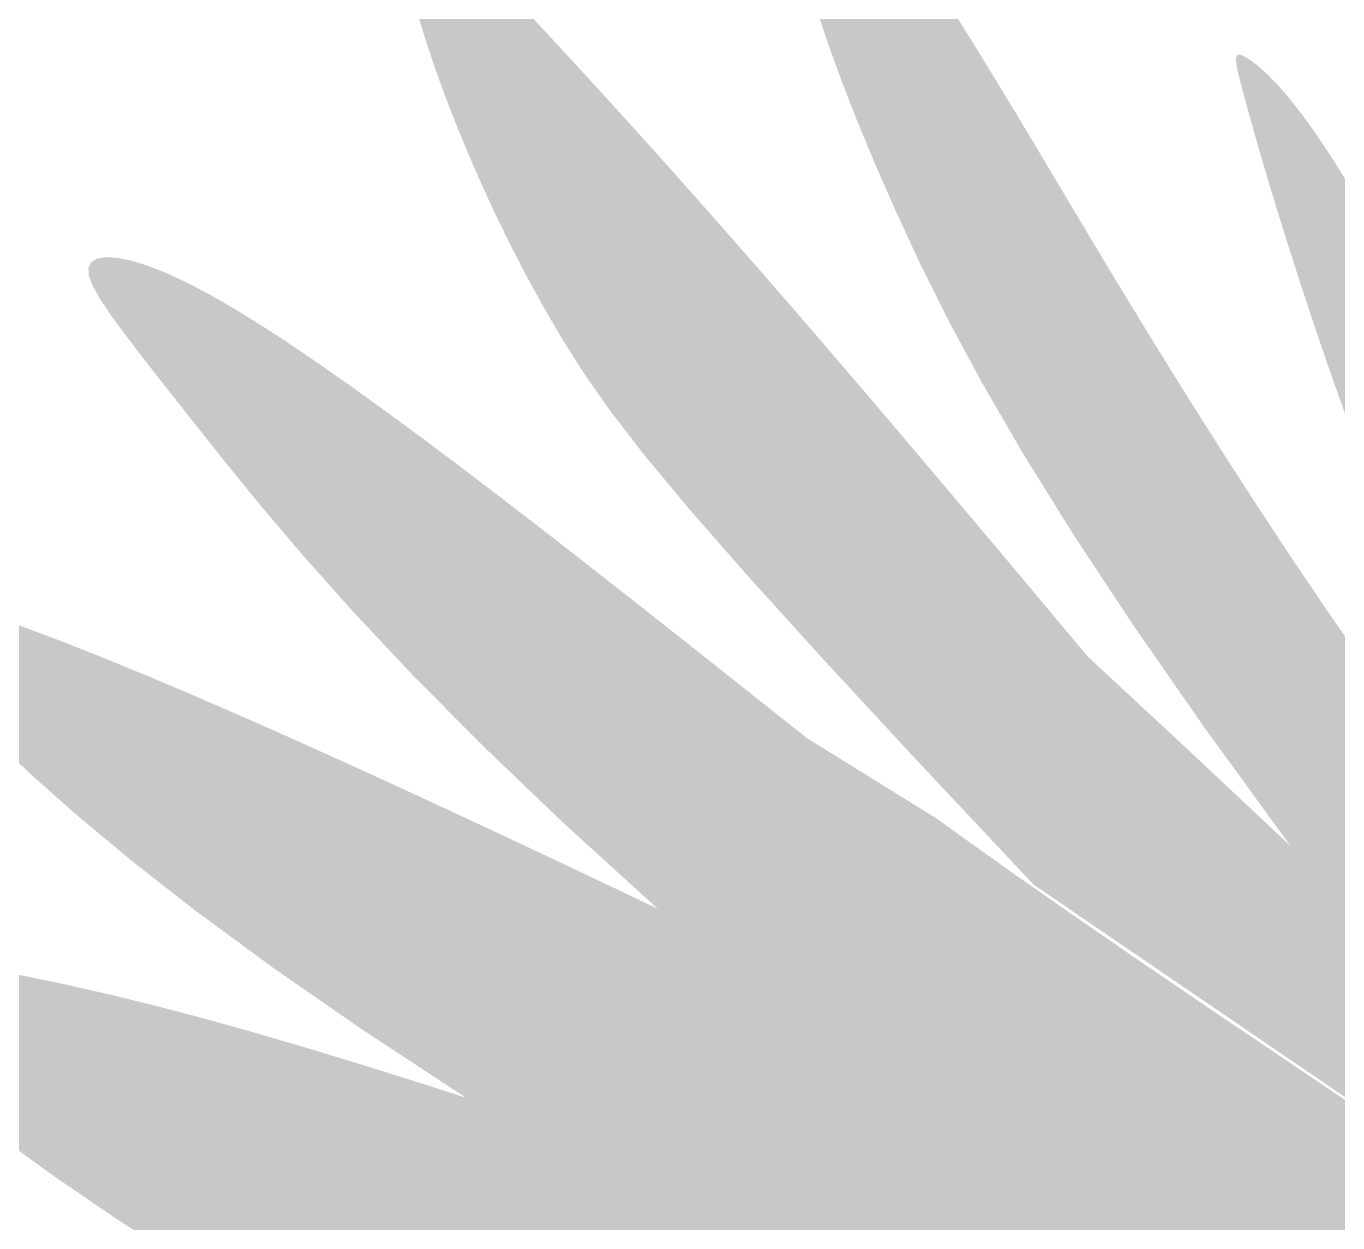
# Model space of a CAD drawing. Header units: millimetres. Extents: x -754 to 578, y -31 to 612.
# Drawn here: x -332.24 to -323.93, y 357.16 to 364.74 of the extents above; entities that cross this region are included whole.
import ezdxf

# ---------------------------------------------------------------- set-up
doc = ezdxf.new("R2010")
doc.units = ezdxf.units.MM
doc.layers.add('Images', color=7, linetype='Continuous')
doc.layers.add('magpiefill', color=3, linetype='Continuous')
picture_1 = doc.add_image_def('image13.jpg', size_in_pixel=(525, 700))

msp = doc.modelspace()

# ---------------------------------------------------------------- hatches: boundary and pattern name
at = {"layer": 'magpiefill'}
h = msp.add_hatch(color=255, dxfattribs=at)
h.dxf.hatch_style = 1
h.paths.add_polyline_path([(-325.5000803217421, 363.4107541445731), (-325.6396733999798, 363.6446595240143), (-325.7772062365982, 363.8754761419751), (-325.9128848578627, 364.1024832852556), (-326.0469152900382, 364.3249602406577), (-326.1795035593902, 364.5421862949816), (-326.310855692184, 364.7534407350283), (-326.4411777146846, 364.9580028475991), (-326.5703322839362, 365.1547023327915), (-326.6968085800976, 365.3405705438907), (-326.8187524141062, 365.5121892474792), (-326.9343095968998, 365.6661402101391), (-327.0416259394157, 365.7990051984527), (-327.1388472525912, 365.9073659790019), (-327.2241193473644, 365.987804318369), (-327.2955880346723, 366.0369019831365), (-327.3518489379846, 366.0522497363605), (-327.3932969308979, 366.0354743269932), (-327.4207766995404, 365.9892115004614), (-327.4351329300408, 365.9160970021915), (-327.4372103085274, 365.8187665776099), (-327.4278535211288, 365.6998559721429), (-327.4079072539736, 365.5620009312174), (-327.3782161931898, 365.4078372002596), (-327.3393056923455, 365.2393536001806), (-327.2904237747651, 365.0559512538292), (-327.2304991312128, 364.8563843595384), (-327.1584604524521, 364.6394071156421), (-327.0732364292473, 364.4037737204729), (-326.9737557523621, 364.148238372365), (-326.8589471125606, 363.8715552696509), (-326.7277392006065, 363.5724786106641), (-326.5776255232475, 363.2484356649198), (-326.4003588511668, 362.8915459866606), (-326.1862567710314, 362.4926022013104), (-325.9256368695079, 362.0423969342937), (-325.6088167332634, 361.5317228110344), (-325.2261139489646, 360.9513724569572), (-324.8352520646858, 360.389104276885), (-324.3867803329107, 359.9765496489107), (-323.9949170355172, 359.6151331575933), (-323.6550364152391, 359.3009970072969), (-323.3625127148094, 359.0302834023874), (-323.1127201769618, 358.7991345472292), (-322.9010330444301, 358.6036926461879), (-322.7228255599476, 358.4400999036283), (-322.5734719662476, 358.3044985239152), (-322.4486951212295, 358.1933424921071), (-322.3456123434548, 358.1043329160361), (-322.2616895666503, 358.035482684227), (-322.1943927245435, 357.9848046852052), (-322.1411877508613, 357.9503118074954), (-322.0995405793311, 357.9300169396233), (-322.0669171436798, 357.9219329701137), (-322.0407833776346, 357.9240727874918), (-322.01953566176, 357.9356733747597), (-322.0052921639679, 357.9608680928291), (-322.0011014990081, 358.0050143970876), (-322.0100122816299, 358.0734697429239), (-322.0350731265829, 358.171591585726), (-322.0793326486165, 358.3047373808824), (-322.1458394624802, 358.4782645837815), (-322.2376421829234, 358.6975306498112), (-322.4332051703811, 358.9469472054303), (-322.8845702781474, 359.5296974425704), (-323.2447598365108, 360.0026395800472), (-323.5313332148629, 360.387554028091), (-323.7618497825945, 360.7062211969329), (-323.9538689090965, 360.980421496803), (-324.1249499637603, 361.2319353379324), (-324.2897446379179, 361.4788976187093), (-324.4512739106653, 361.7248611901543), (-324.6096510830398, 361.9697333914462), (-324.7649894560786, 362.2134215617629), (-324.9174023308187, 362.4558330402831), (-325.0670030082975, 362.6968751661855), (-325.2139047895522, 362.9364552786483), (-325.3582209756197, 363.1744807168502)])
h = msp.add_hatch(color=253, dxfattribs=at)
h.dxf.hatch_style = 1
h.paths.add_polyline_path([(-328.5394225755993, 364.2632280526573), (-328.7039357402973, 364.443167493816), (-328.8594457659586, 364.6119255991699), (-329.0061689641239, 364.7699862803699), (-329.1441516816324, 364.9175056956785), (-329.2727604065167, 365.0533289898029), (-329.3911916621082, 365.1759735540613), (-329.4986419717382, 365.2839567797718), (-329.5943078587377, 365.3757960582527), (-329.6773858464381, 365.4500087808224), (-329.7470724581709, 365.5051123387988), (-329.802564217267, 365.5396241235002), (-329.8434731218787, 365.5526758480056), (-329.8710730694419, 365.5458565124349), (-329.8870534322137, 365.5213694386695), (-329.8931035824509, 365.4814179485898), (-329.8909128924104, 365.428205364077), (-329.8821707343492, 365.3639350070117), (-329.8685664805242, 365.2908101992747), (-329.8517895031922, 365.211034262747), (-329.8330930968123, 365.1262339486594), (-329.8119862446512, 365.0357297256402), (-329.7875418521775, 364.9382654916685), (-329.7588328248602, 364.8325851447222), (-329.724932068168, 364.7174325827803), (-329.6849124875696, 364.5915517038214), (-329.6378469885338, 364.4536864058238), (-329.5828084765294, 364.3025805867659), (-329.5190398230413, 364.1375221118384), (-329.446463763619, 363.9599747150791), (-329.365172999828, 363.7719460977382), (-329.275260233234, 363.5754439610649), (-329.1768181654028, 363.3724760063095), (-329.0699394978999, 363.1650499347217), (-328.954716932291, 362.9551734475517), (-328.8312431701418, 362.7448542460488), (-328.6962817203786, 362.5322192804081), (-328.5332793213704, 362.2998724966046), (-328.3223535188472, 362.0265370895584), (-328.0436218585386, 361.6909362541897), (-327.6772018861747, 361.2717931854184), (-327.2032111474851, 360.7478310781648), (-326.6017671881999, 360.0977731273487), (-325.8529875540486, 359.3003425278904), (-322.9303586601597, 357.3055394393099), (-322.9131303198046, 357.3141492304208), (-322.7607993202555, 357.3141492304208), (-322.6916439668718, 357.2968689900675), (-323.5645371084021, 357.9426094535098), (-324.250670077545, 358.4638018636215), (-324.7781077528498, 358.8798625212312), (-325.1749150128657, 359.2102077271676), (-325.4691567361421, 359.474253782259), (-325.6888978012284, 359.6914169873345), (-325.8622030866739, 359.8811136432227), (-326.017137471028, 360.0627600507518), (-326.1767465784728, 360.2522142677301), (-326.3439990157226, 360.4511013798802), (-326.5168441351242, 360.6574882299049), (-326.6932312890251, 360.8694416605059), (-326.8711098297719, 361.0850285143861), (-327.0484291097117, 361.3023156342468), (-327.2231384811919, 361.5193698627908), (-327.3931872965591, 361.7342580427203), (-327.5567734704301, 361.9452449884185), (-327.7130891664994, 362.1513874009936), (-327.8615751107308, 362.3519399532353), (-328.0016720290888, 362.5461573179325), (-328.1328206475367, 362.733294167875), (-328.2544616920389, 362.912605175852), (-328.3660358885592, 363.0833450146528), (-328.466983963062, 363.2447683570671), (-328.5564281699867, 363.3955398359174), (-328.632216877678, 363.5319639241596), (-328.6918799829554, 363.6497550547833), (-328.7329473826391, 363.7446276607776), (-328.7529489735493, 363.812296175132), (-328.7494146525058, 363.8484750308357), (-328.7198743163288, 363.848878660878), (-328.6618578618385, 363.8092214982487), (-328.5739865375134, 363.7271278495708), (-328.4592469984681, 363.6078615160075), (-328.3217172514754, 363.458596172356), (-328.1654753033087, 363.2865054934123), (-327.9945991607408, 363.0987631539749), (-327.813166830545, 362.9025428288396), (-327.6252563194944, 362.7050181928042), (-327.4349456343619, 362.5133629206655), (-327.2389335713833, 362.3267385630056), (-327.0044020846445, 362.1122581735467), (-326.6911539176942, 361.8290226817962), (-326.2589918140811, 361.4361330172611), (-325.6677185173536, 360.8926901094492), (-325.5106272423392, 360.7466639358099), (-325.8027609500971, 361.0960830967429), (-326.0853421540792, 361.4329790138975), (-326.3582639250704, 361.7571286069964), (-326.6214193338554, 362.0683087957636), (-326.8747014512196, 362.3662964999231), (-327.1180033479479, 362.6508686391984), (-327.3512180948256, 362.9218021333134), (-327.5742387626377, 363.1788739019919), (-327.7870122956283, 363.4219786969452), (-327.9897011318794, 363.6514825978375), (-328.1825215829311, 363.8678695163192), (-328.3656899603241, 364.071623364042)])
h = msp.add_hatch(color=255, dxfattribs=at)
h.dxf.hatch_style = 1
h.paths.add_polyline_path([(-323.4812869759018, 363.0758292725861), (-323.612924799059, 363.3156351689464), (-323.739109777094, 363.5379261043631), (-323.8583039302202, 363.7393481474025), (-323.9689692786511, 363.9165473666303), (-324.0698552406981, 364.0671170055583), (-324.1608608270669, 364.1924390074783), (-324.2421724465611, 364.2948424906281), (-324.3139765079847, 364.3766565732454), (-324.3764594201409, 364.4402103735676), (-324.4298075918339, 364.4878330098321), (-324.4742074318672, 364.521853600277), (-324.5098453490446, 364.544601263139), (-324.5369388264774, 364.557807309935), (-324.5558296445071, 364.5608118252955), (-324.5668906577824, 364.5523570871298), (-324.5704947209525, 364.531185373348), (-324.5670146886664, 364.496038961859), (-324.556823415573, 364.4456601305723), (-324.5402937563214, 364.3787911573976), (-324.5177985655604, 364.2941743202443), (-324.4895514604132, 364.1906567069516), (-324.4551291078994, 364.0675046450799), (-324.4139489375129, 363.9240892721186), (-324.365428378747, 363.759781725558), (-324.3089848610958, 363.5739531428882), (-324.2440358140528, 363.3659746615989), (-324.1699986671118, 363.13521741918), (-324.0862908497666, 362.8810525531214), (-323.9914115536358, 362.6011430399592), (-323.8801870188394, 362.2863192124124), (-323.7465252476214, 361.9257032422457), (-323.5843342422269, 361.5084173012247), (-323.3875220049005, 361.0235835611136), (-323.1499965378867, 360.4603241936779), (-322.902943712716, 359.8933172114363), (-322.6458534568073, 359.5670228335777), (-322.4237257356305, 359.2831003652254), (-322.2327643321227, 359.0381319053617), (-322.0691730292205, 358.828699552968), (-321.9291556098611, 358.6513854070265), (-321.8089158569815, 358.5027715665187), (-321.7046575535184, 358.379440130427), (-321.6125844824089, 358.2779731977326), (-321.5297078956944, 358.1963993975314), (-321.4562689218361, 358.138533479371), (-321.393316158399, 358.1096367229136), (-321.3418982029489, 358.1149704078211), (-321.303063653051, 358.1597958137548), (-321.2778611062711, 358.2493742203765), (-321.2673391601745, 358.3889669073481), (-321.2725464123264, 358.5838351543313), (-321.3339848411471, 358.7018177625874), (-321.5035174110816, 359.0371958857391), (-321.664928254532, 359.3643652130903), (-321.8193886575126, 359.6831445579528), (-321.968041696041, 359.9935459702832), (-322.1119176061472, 360.296354446613), (-322.2520184138646, 360.5925482201169), (-322.3893461452263, 360.8831055239706), (-322.5249028262658, 361.1690045913491), (-322.6596904830162, 361.4512236554279), (-322.794711141511, 361.730740949382), (-322.9309668277833, 362.0085347063866), (-323.0690362335632, 362.2848611321824), (-323.2078047133672, 362.5570883227701), (-323.345734287409, 362.8218623467163)])
h = msp.add_hatch(color=255, dxfattribs=at)
h.dxf.hatch_style = 1
h.paths.add_polyline_path([(-325.6677185173536, 360.8926901094489), (-326.2589918140812, 361.4361330172611), (-326.6911539176944, 361.8290226817962), (-327.0044020846445, 362.1122581735467), (-327.2389335713833, 362.3267385630056), (-327.4349456343619, 362.5133629206655), (-327.6252563194944, 362.7050181928042), (-327.813166830545, 362.9025428288396), (-327.9945991607408, 363.0987631539749), (-328.1654753033087, 363.2865054934123), (-328.3217172514754, 363.458596172356), (-328.4592469984681, 363.6078615160075), (-328.5739865375134, 363.7271278495708), (-328.6618578618385, 363.8092214982487), (-328.7198743163288, 363.848878660878), (-328.7494146525058, 363.8484750308357), (-328.7529489735493, 363.812296175132), (-328.7329473826391, 363.7446276607776), (-328.6918799829554, 363.6497550547833), (-328.632216877678, 363.5319639241596), (-328.5564281699867, 363.3955398359174), (-328.4669839630618, 363.2447683570671), (-328.3660358885592, 363.0833450146528), (-328.2544616920389, 362.912605175852), (-328.1328206475367, 362.733294167875), (-328.0016720290888, 362.5461573179325), (-327.8615751107308, 362.3519399532353), (-327.7130891664994, 362.1513874009936), (-327.5567734704301, 361.9452449884185), (-327.3931872965591, 361.7342580427203), (-327.2231384811919, 361.5193698627908), (-327.0484291097117, 361.3023156342468), (-326.8711098297719, 361.0850285143861), (-326.6932312890251, 360.8694416605059), (-326.5168441351242, 360.6574882299049), (-326.3439990157226, 360.4511013798802), (-326.1767465784728, 360.2522142677301), (-326.017137471028, 360.0627600507518), (-325.8622030866739, 359.8811136432227), (-325.6888978012284, 359.6914169873345), (-325.4691567361421, 359.474253782259), (-325.1749150128657, 359.2102077271676), (-324.7781077528498, 358.8798625212312), (-324.250670077545, 358.4638018636215), (-323.5645371084021, 357.9426094535098), (-322.6916439668718, 357.2968689900675), (-322.5576920687762, 357.2633976696041), (-322.3038063216084, 357.2126461087872), (-321.94836807058, 357.2633976696041), (-321.8731237735506, 357.2784389452935), (-321.9656098804089, 357.3734408560861), (-322.0754601886522, 357.4850645490685), (-322.2017653872673, 357.6123994977584), (-322.3436161652408, 357.7545351756723), (-322.5001032115596, 357.9105610563277), (-322.5939838462693, 358.003775178622), (-323.8470493187496, 359.1905482820222), (-324.8771367710601, 360.157794887867)])
h = msp.add_hatch(color=253, dxfattribs=at)
h.dxf.hatch_style = 1
h.paths.add_polyline_path([(-329.4724296673207, 361.9391745602874), (-329.708349916878, 362.1162744327417), (-329.9342299922421, 362.2829738423897), (-330.1502250345632, 362.4390735678084), (-330.3558691776566, 362.5838624512363), (-330.5506965553372, 362.7166293349123), (-330.73424130142, 362.8366630610754), (-330.9060375497197, 362.9432524719645), (-331.0656194340513, 363.0356864098181), (-331.2125210882298, 363.1132537168753), (-331.3462102913207, 363.1754294907838), (-331.4658894033911, 363.2224338508267), (-331.5706944297586, 363.2546731716959), (-331.6597613757415, 363.2725538280833), (-331.7322262466571, 363.276482194681), (-331.7872250478231, 363.2668646461809), (-331.8238937845576, 363.2441075572748), (-331.841368462178, 363.2086173026548), (-331.8387864991761, 363.1602739422802), (-331.8152909667379, 363.0968522771784), (-331.7700263492234, 363.015600793644), (-331.7021371309925, 362.913767977972), (-331.6107677964055, 362.7886023164569), (-331.4950628298218, 362.6373522953939), (-331.3541667156019, 362.4572664010774), (-331.1872239381053, 362.2455931198019), (-330.9922497497238, 361.9997014280011), (-330.7627424749742, 361.7174422626617), (-330.4910712064052, 361.396787050909), (-330.1696050365653, 361.0357072198684), (-329.7907130580029, 360.6321741966648), (-329.3467643632667, 360.1841594084243), (-328.8301280449053, 359.6896342822715), (-328.2331731954671, 359.1465702453322), (-328.1435080379924, 359.1037224025987), (-327.8195010424767, 358.9476172706202), (-327.495843586619, 358.7902544341283), (-327.37767917422, 358.7322358104309), (-327.6333039028877, 359.0706085704986), (-327.8694801779117, 359.3766044735493), (-328.0861101166033, 359.6518408940283), (-328.2830958362742, 359.8979352063814), (-328.4603394542355, 360.116504785054), (-328.6177430877988, 360.3091670044916), (-328.7552088542752, 360.4775392391399), (-328.8726388709767, 360.6232388634441), (-328.9700564304521, 360.7478854206358), (-329.0479695262021, 360.8531071290899), (-329.1070073269653, 360.9405343759666), (-329.1477990014802, 361.011797548427), (-329.1709737184852, 361.0685270336315), (-329.1771606467187, 361.1123532187406), (-329.1669889549194, 361.1449064909152), (-329.1410878118255, 361.1678172373157), (-329.0962156659837, 361.1798172639901), (-329.0136480851722, 361.1680440525342), (-328.8707899169772, 361.1167365034315), (-328.6450460089852, 361.0101335171655), (-328.3138212087823, 360.832473994219), (-327.8545203639549, 360.5679968350757), (-327.2833963106875, 360.224318049725), (-327.6765357074879, 360.5367304948812), (-328.0374346926205, 360.8227311917127), (-328.3693534439155, 361.0846806004853), (-328.6755521392031, 361.3249391814639), (-328.9592909563132, 361.5458673949138), (-329.2238300730758, 361.7498257010999)])
h = msp.add_hatch(color=253, dxfattribs=at)
h.dxf.hatch_style = 1
h.paths.add_polyline_path([(-329.8210896045537, 359.8937745117328), (-330.1616921782337, 360.049840952022), (-330.4980070160543, 360.2018081512439), (-330.8272843725258, 360.3480923037238), (-331.1467745021585, 360.4871096037875), (-331.4537276594629, 360.6172762457596), (-331.7453630308154, 360.7370394802423), (-332.0187755300567, 360.8449707829462), (-332.2710290028933, 360.9396726858579), (-332.4991872950321, 361.0197477209648), (-332.7003142521796, 361.0837984202535), (-332.8714737200426, 361.1304273157112), (-333.0097295443275, 361.1582369393253), (-333.1121455707411, 361.1658298230822), (-333.1764769623438, 361.1519793011688), (-333.2032441516099, 361.1161419165688), (-333.1936588883675, 361.0579450144657), (-333.1489329224446, 360.9770159400428), (-333.0702780036694, 360.8729820384835), (-332.9589058818697, 360.7454706549717), (-332.816028306874, 360.5941091346897), (-332.6428570285099, 360.4185248228218), (-332.4389172717823, 360.2180569526442), (-332.196988162402, 359.9908923098042), (-331.9081623012566, 359.7349295680434), (-331.5635322892335, 359.4480674011023), (-331.1541907272203, 359.1282044827222), (-330.6712302161044, 358.7732394866434), (-330.1057433567734, 358.3810710866073), (-329.4488227501149, 357.9495979563546), (-329.2899986474271, 357.8983353296787), (-328.8590624941937, 357.7561892874383), (-328.4088781436996, 357.6050062670217), (-328.2683457736996, 357.5571078344341), (-328.7349776216402, 357.8624192985002), (-329.1309259698144, 358.1517092560686), (-329.4622936827891, 358.4234334326331), (-329.7351836251304, 358.676047553689), (-329.9556986614048, 358.9080073447311), (-330.1299416561786, 359.117768531254), (-330.2640154740184, 359.3037868387526), (-330.3640229794904, 359.4645179927217), (-330.4315185078174, 359.5975260626741), (-330.4498622768479, 359.6968084941946), (-330.3978659750865, 359.7554710768857), (-330.2543412910377, 359.7666196003503), (-329.9980999132064, 359.7233598541914), (-329.6079535300972, 359.618797628011), (-329.0627138302148, 359.4460387114123), (-328.3411925020637, 359.1981888939977), (-328.4699851419799, 359.2597343921128), (-328.8010529232525, 359.4168178012102), (-329.1380202315734, 359.5756791306522), (-329.4789490405037, 359.7351926360514)])
h = msp.add_hatch(color=255, dxfattribs=at)
h.dxf.hatch_style = 1
h.paths.add_polyline_path([(-326.4613099307725, 359.7155452101325), (-327.2445483220893, 360.200940940219), (-327.8545203639549, 360.5679968350757), (-328.3138212087823, 360.832473994219), (-328.6450460089852, 361.0101335171655), (-328.8707899169772, 361.1167365034315), (-329.0136480851722, 361.1680440525342), (-329.0962156659837, 361.1798172639901), (-329.1410878118255, 361.1678172373157), (-329.1669889549194, 361.1449064909152), (-329.1771606467187, 361.1123532187406), (-329.1709737184852, 361.0685270336315), (-329.1477990014802, 361.011797548427), (-329.1070073269653, 360.9405343759666), (-329.0479695262021, 360.8531071290899), (-328.9700564304521, 360.7478854206358), (-328.8726388709767, 360.6232388634441), (-328.7552088542754, 360.4775392391399), (-328.6177430877988, 360.3091670044916), (-328.4603394542355, 360.116504785054), (-328.2830958362742, 359.8979352063814), (-328.0861101166033, 359.6518408940283), (-327.8694801779117, 359.3766044735493), (-327.6333039028877, 359.0706085704986), (-327.37767917422, 358.7322358104309), (-327.1704151016054, 358.6304693310748), (-326.8410950186226, 358.4670973994116), (-326.5057627688566, 358.2989740770902), (-326.1622977834942, 358.1249348020621), (-325.8098590355187, 357.944351106188), (-325.4527236651037, 357.7587388969621), (-325.0964483542204, 357.5701501757879), (-324.7465897848394, 357.3806369440682), (-324.408704638932, 357.1922512032069), (-324.0883495984688, 357.0070449546067), (-323.7910813454209, 356.827070199671), (-323.5224565617592, 356.6543789398031), (-323.3193470665214, 356.6543789398031), (-323.1670160669725, 356.6543789398031), (-323.0654613193535, 356.7558820614365), (-322.9131303198046, 356.7558820614365), (-322.8623540678744, 357.0096398655203), (-322.8623540678744, 357.1111429871536), (-323.1162398150423, 357.2126461087872), (-322.9406600913342, 357.300391342121), (-323.2263225213453, 357.495628355926), (-323.5636737057854, 357.7236352210828), (-323.9408553869227, 357.9774679599259), (-324.3460093070282, 358.2501825947926), (-324.7672772083714, 358.5348351480187), (-325.1928008332211, 358.8244816419393), (-325.6107219238477, 359.112178098891), (-326.0091822225204, 359.3909805412098), (-326.379123214642, 359.6554943891277)])
h = msp.add_hatch(color=253, dxfattribs=at)
h.dxf.hatch_style = 1
h.paths.add_polyline_path([(-321.8731051438212, 358.2326084583962), (-322.2376421829234, 358.6975306498112), (-322.1458394624802, 358.4782645837815), (-322.0793326486165, 358.3047373808824), (-322.0350731265829, 358.171591585726), (-322.0100122816299, 358.0734697429239), (-322.0011014990081, 358.0050143970876), (-322.0052921639679, 357.9608680928291), (-322.01953566176, 357.9356733747597), (-322.0407833776346, 357.9240727874918), (-322.0669171436798, 357.9219329701137), (-322.0995405793311, 357.9300169396233), (-322.1411877508613, 357.9503118074954), (-322.1943927245435, 357.9848046852052), (-322.2616895666503, 358.035482684227), (-322.3456123434547, 358.1043329160361), (-322.4486951212295, 358.1933424921071), (-322.5734719662476, 358.3044985239152), (-322.7228255599476, 358.4400999036283), (-322.9010330444302, 358.6036926461879), (-323.1127201769618, 358.7991345472292), (-323.3625127148094, 359.0302834023874), (-323.6550364152391, 359.3009970072969), (-323.9949170355173, 359.6151331575931), (-324.3867803329107, 359.9765496489109), (-324.8352520646858, 360.389104276885), (-324.7678461032787, 360.292138497486), (-324.2243307828724, 359.5448135580454), (-323.8470493187495, 359.190548282022), (-322.5372589039702, 357.9500512214219), (-321.8760941437437, 357.2778451706326), (-321.4405965762444, 357.3649007912374), (-321.1867108290766, 357.3649007912374)])
h = msp.add_hatch(color=255, dxfattribs=at)
h.dxf.hatch_style = 1
h.paths.add_polyline_path([(-327.1704151016054, 358.6304693310749), (-327.495843586619, 358.7902544341283), (-327.8195010424768, 358.9476172706202), (-328.1435080379925, 359.1037224025989), (-328.3411925020637, 359.1981888939975), (-329.0627138302148, 359.4460387114123), (-329.6079535300972, 359.618797628011), (-329.9980999132064, 359.7233598541914), (-330.2543412910377, 359.7666196003503), (-330.3978659750865, 359.7554710768857), (-330.4498622768479, 359.6968084941946), (-330.4315185078174, 359.5975260626741), (-330.3640229794904, 359.4645179927217), (-330.2640154740184, 359.3037868387526), (-330.1299416561786, 359.117768531254), (-329.9556986614048, 358.9080073447311), (-329.7351836251304, 358.676047553689), (-329.4622936827891, 358.4234334326331), (-329.1309259698144, 358.1517092560686), (-328.7349776216402, 357.8624192985002), (-328.2683457736996, 357.5571078344341), (-327.940028166451, 357.4452055105911), (-327.4542579895285, 357.277377624814), (-326.9579644663071, 357.1027986743831), (-326.458707306737, 356.9229160884969), (-325.9640462207673, 356.7391772963538), (-325.4815409183477, 356.5530297271525), (-325.0187511094279, 356.3659208100916), (-324.5832365039573, 356.1792979743698), (-324.1825568118853, 355.9946086491854), (-323.9286710647178, 355.9946086491854), (-323.7255638132383, 356.045360210002), (-323.6240090656196, 356.1976148924525), (-323.5732328136893, 356.5528758181696), (-323.5224565617592, 356.6543789398031), (-323.7910813454209, 356.827070199671), (-324.088349598469, 357.0070449546067), (-324.408704638932, 357.1922512032069), (-324.7465897848396, 357.3806369440682), (-325.0964483542204, 357.5701501757879), (-325.4527236651037, 357.7587388969621), (-325.8098590355186, 357.944351106188), (-326.162297783494, 358.1249348020621), (-326.5057627688567, 358.2989740770902), (-326.8410950186226, 358.4670973994116)])
h = msp.add_hatch(color=253, dxfattribs=at)
h.dxf.hatch_style = 1
h.paths.add_polyline_path([(-330.4614922185008, 358.2663591657301), (-330.8096098776289, 358.3681648736514), (-331.1355664869648, 358.4588373925887), (-331.4389309453924, 358.5381593376362), (-331.7198780293553, 358.6067207529109), (-331.9787339846866, 358.665313539785), (-332.2158250572203, 358.7147295996314), (-332.4314774927896, 358.7557608338227), (-332.6260175372278, 358.7891991437315), (-332.7997714363688, 358.8158364307301), (-332.9530654360459, 358.8364645961916), (-333.08632675904, 358.8517435579258), (-333.2003865359222, 358.8618052994955), (-333.2961768742109, 358.8666498209003), (-333.3746298814243, 358.8662771221402), (-333.436677665081, 358.8606872032154), (-333.4832523326992, 358.8498800641258), (-333.5152859917976, 358.8338557048712), (-333.5337107498943, 358.8126141254519), (-333.5391441279339, 358.7859030052138), (-333.5309453005642, 358.752460740886), (-333.5081588558589, 358.7107734085435), (-333.4698293818921, 358.6593270842616), (-333.4150014667375, 358.5966078441158), (-333.342719698469, 358.5211017641808), (-333.2520286651605, 358.431294920532), (-333.1419729548859, 358.3256733892441), (-333.0099802349505, 358.2023186925655), (-332.8470104895862, 358.0576941374337), (-332.6424067822567, 357.887858476959), (-332.3855121764253, 357.688870464252), (-332.0656697355557, 357.4567888524227), (-331.6722225231114, 357.1876723945819), (-331.1945136025557, 356.8775798438397), (-330.6224743956113, 356.5229347156998), (-330.3906576068578, 356.4914788280689), (-330.1089956841764, 356.4524428842363), (-329.8167076712268, 356.4107983303213), (-329.7825783024045, 356.4057748449359), (-330.0482525992554, 356.5380507387014), (-330.2707334258681, 356.6684309559589), (-330.4546346527928, 356.7957156125491), (-330.6045701505791, 356.9187048243131), (-330.725153789777, 357.0361987070909), (-330.8209994409362, 357.1469973767238), (-330.8967209746068, 357.2499009490522), (-330.9569322613384, 357.3437095399169), (-331.005590002683, 357.4276151455435), (-331.0440222241998, 357.5023772836968), (-331.0728997824498, 357.5691473525267), (-331.0928935339943, 357.6290767501832), (-331.1046743353944, 357.6833168748157), (-331.1089130432113, 357.7330191245743), (-331.1062805140059, 357.7793348976086), (-331.0974476043397, 357.8234155920683), (-331.0828287987164, 357.866067186112), (-331.0618130934107, 357.9067139779306), (-331.0335331126402, 357.9444348457243), (-330.9971214806223, 357.9783086676931), (-330.9517108215747, 358.0074143220359), (-330.8964337597149, 358.0308306869533), (-330.8304229192603, 358.0476366406449), (-330.7528109244283, 358.0569110613104), (-330.6624288527075, 358.057747502467), (-330.5569015946704, 358.0492982189021), (-330.4335524941603, 358.0307301407199), (-330.2897048950206, 358.0012101980256), (-330.1226821410947, 357.9599053209236), (-329.929807576226, 357.905982439518), (-329.7084045442579, 357.8386084839144), (-329.4557963890338, 357.7569503842166), (-329.1656472478318, 357.6586545343984), (-328.8169844316697, 357.5352851839098), (-328.3851760450002, 357.3768860460701), (-327.8455901922756, 357.1735008341974), (-327.1735949779485, 356.9151732616114), (-326.3445585064713, 356.5919470416304), (-325.3338488822968, 356.1938658875737), (-324.1168342098775, 355.7109735127601), (-324.1317805599551, 355.7408508451016), (-324.1825568118853, 355.9946086491854), (-324.5832365039572, 356.1792979743698), (-325.0187511094279, 356.3659208100916), (-325.4815409183477, 356.5530297271525), (-325.9640462207673, 356.7391772963538), (-326.458707306737, 356.9229160884969), (-326.9579644663071, 357.1027986743831), (-327.4542579895285, 357.277377624814), (-327.940028166451, 357.4452055105911), (-328.4088781436996, 357.6050062670217), (-328.8590624941936, 357.7561892874383), (-329.2899986474271, 357.8983353296787), (-329.7011040328937, 358.0310251515822), (-330.091796080087, 358.1538395109864)])
h = msp.add_hatch(color=255, dxfattribs=at)
h.dxf.hatch_style = 1
h.paths.add_polyline_path([(-327.8455901922756, 357.1735008341974), (-328.3851760450002, 357.3768860460701), (-328.8169844316697, 357.5352851839098), (-329.1656472478318, 357.6586545343984), (-329.4557963890338, 357.7569503842166), (-329.7084045442579, 357.8386084839144), (-329.929807576226, 357.905982439518), (-330.1226821410947, 357.9599053209236), (-330.2897048950206, 358.0012101980256), (-330.4335524941603, 358.0307301407199), (-330.5569015946704, 358.0492982189021), (-330.6624288527075, 358.057747502467), (-330.7528109244283, 358.0569110613104), (-330.8304229192603, 358.0476366406449), (-330.8964337597149, 358.0308306869533), (-330.9517108215747, 358.0074143220359), (-330.9971214806223, 357.9783086676931), (-331.0335331126402, 357.9444348457243), (-331.0618130934107, 357.9067139779306), (-331.0828287987164, 357.866067186112), (-331.0974476043397, 357.8234155920683), (-331.1062805140059, 357.7793348976086), (-331.1089130432113, 357.7330191245743), (-331.1046743353944, 357.6833168748157), (-331.0928935339943, 357.6290767501832), (-331.0728997824498, 357.5691473525267), (-331.0440222241998, 357.5023772836968), (-331.005590002683, 357.4276151455435), (-330.9569322613384, 357.3437095399169), (-330.8967209746068, 357.2499009490522), (-330.8209994409362, 357.1469973767238), (-330.725153789777, 357.0361987070909), (-330.6045701505791, 356.9187048243131), (-330.4546346527928, 356.7957156125491), (-330.2707334258681, 356.6684309559589), (-330.0482525992554, 356.5380507387014), (-329.7825783024045, 356.4057748449359), (-329.5122555829311, 356.3659861738453), (-329.1941014342111, 356.3174474223304), (-328.8607072399883, 356.2646230832976), (-328.5117739499605, 356.207214249969), (-328.1519582529297, 356.1459623583651), (-327.7871557724731, 356.0818689302075), (-327.4232621321688, 356.0159354872168), (-327.0661729555945, 355.9491635511142), (-326.7217838663277, 355.8825546436207), (-326.3959904879462, 355.8171102864573), (-326.0946884440277, 355.7538320013451), (-325.8212567521579, 355.693370630886), (-325.569008005955, 355.634974301207), (-325.328738193045, 355.5775404593163), (-325.0912433010539, 355.5199665522216), (-324.8473193176078, 355.4611500269311), (-324.5877622303328, 355.3999883304529), (-324.303368026855, 355.3353789097948), (-323.9849326948005, 355.2662192119648), (-324.0302258123364, 355.537845768296), (-324.1168342098775, 355.7109735127601), (-325.3338488822969, 356.1938658875737), (-326.3445585064713, 356.5919470416304), (-327.1735949779485, 356.9151732616114)])

# ---------------------------------------------------------------- pictures from other files: only their frames are drawn
at = {"layer": 'Images'}
image = msp.add_image(picture_1, insert=(-356.6661532406797, 314.8202036448919), size_in_units=(222.75000000000003, 297), dxfattribs=at)
image.dxf.flags = 7

doc.saveas('drawing.dxf')
